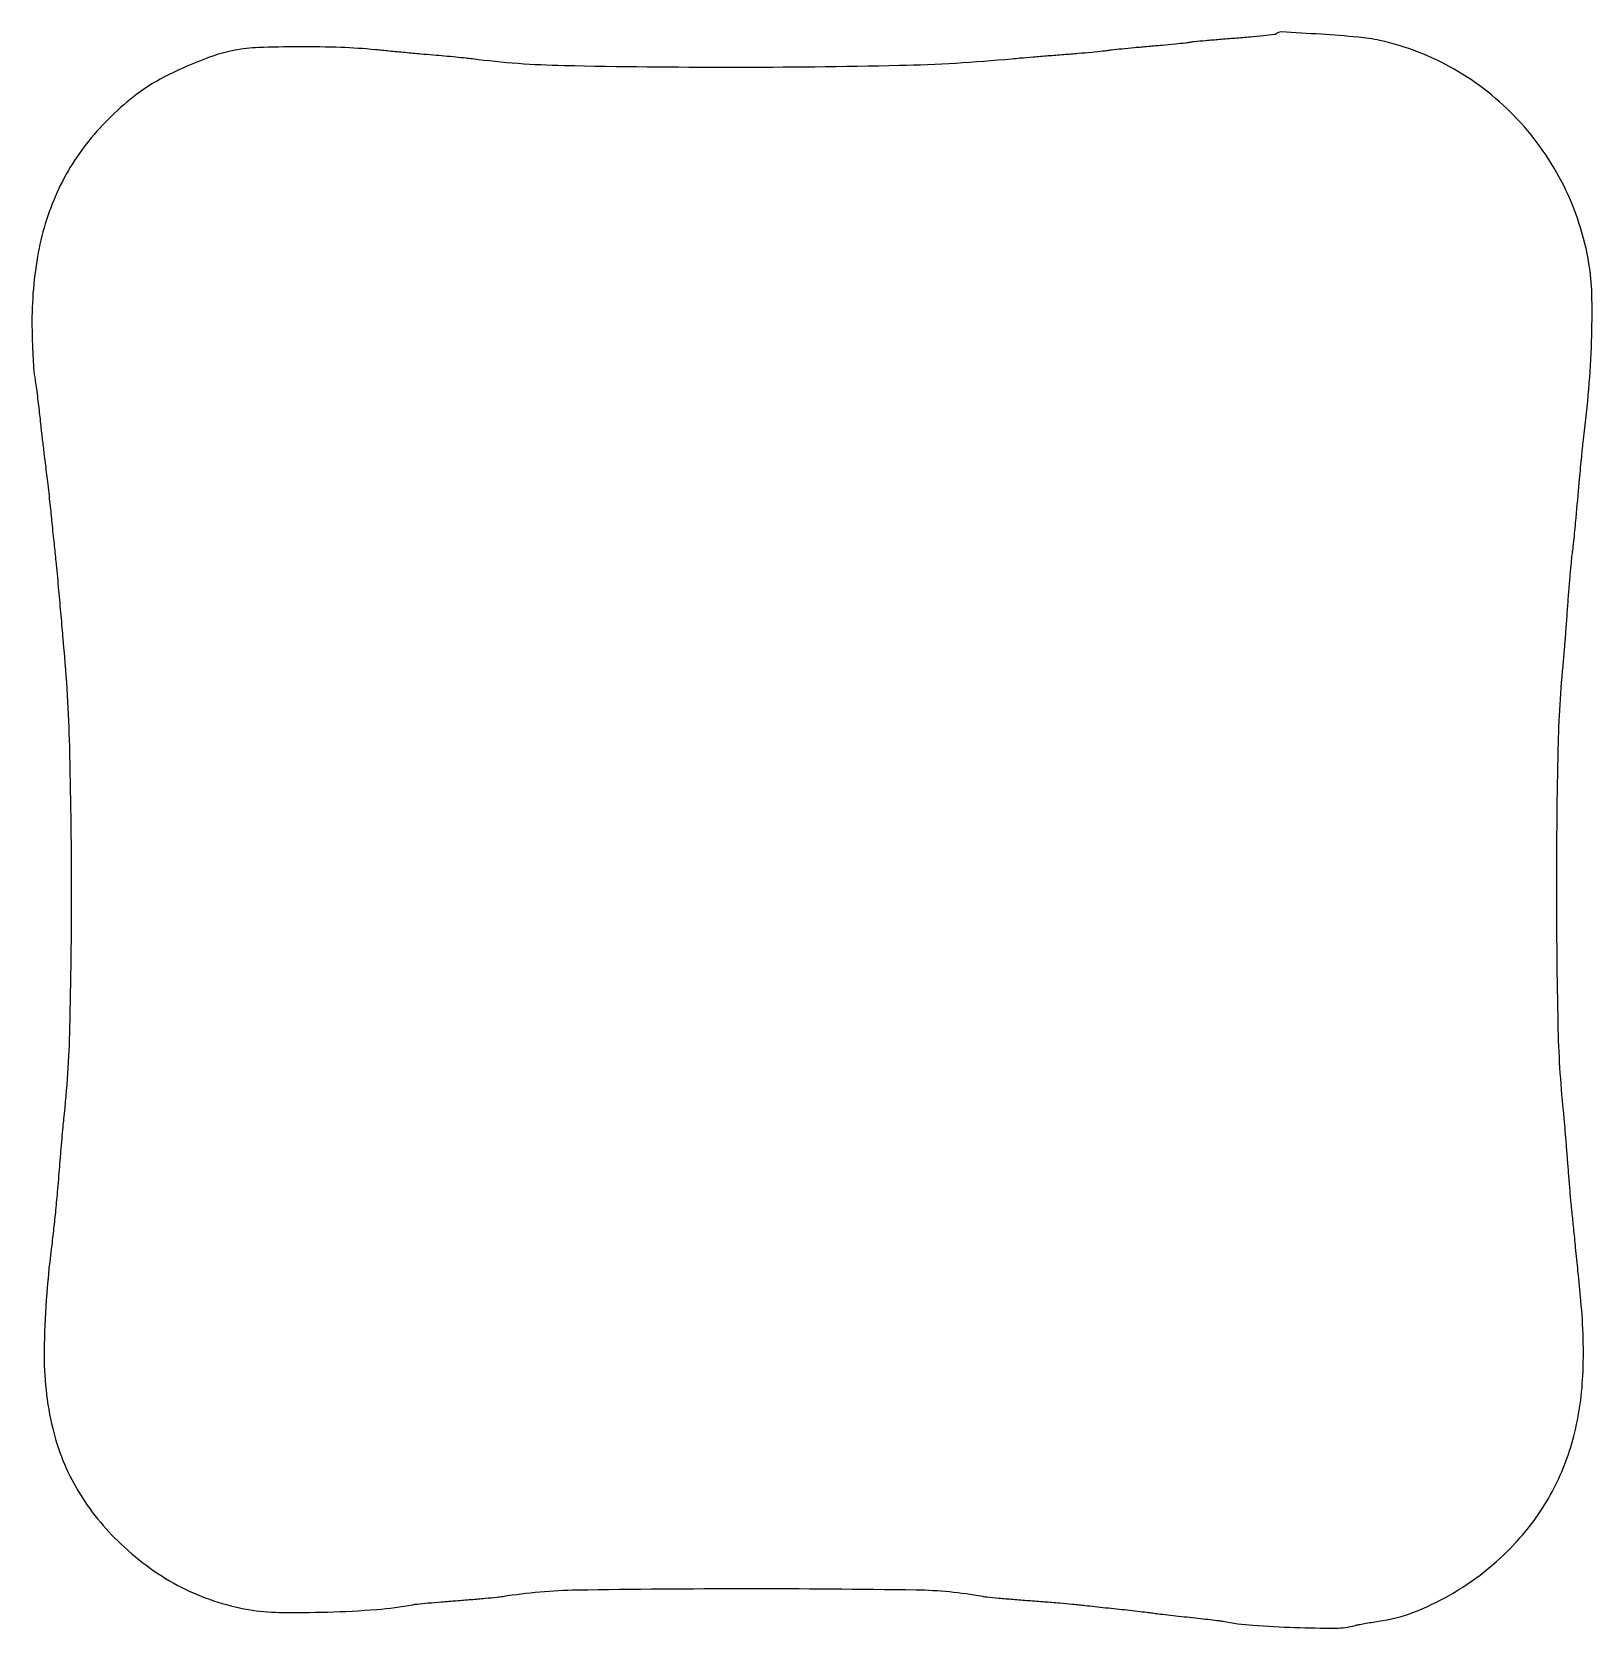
# Model space of a CAD drawing. Extents: x 1 to 378, y 1 to 387.
import ezdxf

# ---------------------------------------------------------------- set-up
doc = ezdxf.new("R2010")
doc.units = 0

msp = doc.modelspace()

# ---------------------------------------------------------------- linework, layer by layer
msp.add_lwpolyline([(301.882972, 386.57186, -0.161488), (301.5385, 386.411657, -0.001625), (298.821873, 386.106525, -0.005077), (295.669008, 385.795125, -0.003247), (292, 385.494322, 0.0016), (288.251945, 385.199459, 0.002134), (284.85, 384.906243, 0.001495), (281.999591, 384.63971, 0.021862), (281, 384.498905, -0.019447), (280.021916, 384.356309, -0.00158), (277.44375, 384.090542, -0.002124), (274.364882, 383.796198, -0.001632), (271, 383.5, 0.001632), (267.635118, 383.203802, 0.002124), (264.55625, 382.909458, 0.00158), (261.978084, 382.643691, 0.019447), (261, 382.501095, -0.021095), (260.010732, 382.360196, -0.00157), (257.296875, 382.098444, -0.002175), (254.056462, 381.810385, -0.00165), (250.5, 381.521633, 0.000585), (246.797656, 381.228974, 0.000594), (243.115625, 380.929185, 0.000577), (239.914123, 380.660973, 0.00245), (238, 380.48894, -0.01804), (210.787156, 378.896312, -0.00563), (169.885237, 378.441352, -0.005114), (129.553887, 378.859407, -0.026989), (107.5, 380.506774, 0.006113), (105.920355, 380.691316, 0.001758), (103.471875, 380.938357, 0.001769), (100.708585, 381.197485, 0.001882), (98, 381.43155, -0.001611), (94.97316, 381.691468, -0.000843), (91.20625, 382.033573, -0.000838), (87.344605, 382.397379, -0.001285), (84, 382.726812, 0.016826), (75.673791, 383.286355, 0.009123), (65.411847, 383.442425, 0.008333), (55.693416, 383.250904, 0.036707), (50, 382.623519, 0.038467), (44.685649, 381.209617, 0.019216), (38.207891, 378.657146, 0.019215), (31.895602, 375.590758, 0.035663), (27.079357, 372.558253, 0.06084), (15.300736, 361.480229, 0.067507), (7.012306, 348.251183, 0.064105), (2.256024, 332.702459, 0.047501), (0.927682, 314.758352, 0.003895), (1.028789, 311.251992, 0.004636), (1.180611, 307.945752, 0.004033), (1.35688, 305.161514, 0.029749), (1.530423, 303.842027, -0.011826), (1.730514, 302.652153, -0.002827), (2.004942, 300.665956, -0.002904), (2.294011, 298.380878, -0.00287), (2.557697, 296.083675, 0.000594), (3.042974, 291.679054, 0.00138), (3.419752, 288.378948, 0.001353), (3.819215, 285.042108, 0.000549), (4.380503, 280.5, -0.001978), (4.655182, 278.223807, -0.001163), (4.966528, 275.5, -0.001163), (5.265051, 272.776112, -0.001987), (5.499997, 270.5, 0.000628), (5.724284, 268.267775, 0.000407), (5.989158, 265.685349, 0.000409), (6.252049, 263.162781, 0.000774), (6.468656, 261.130975, -0.00236), (6.692801, 258.963276, -0.000908), (6.984428, 255.950627, -0.000899), (7.288988, 252.681257, -0.001107), (7.560799, 249.630975, 0.000198), (7.82148, 246.644148, 0.000181), (8.092429, 243.566599, 0.000181), (8.336414, 240.818085, 0.000591), (8.500633, 239, -0.016276), (9.960485, 214.164597, -0.006402), (10.418456, 179.889465, -0.006214), (10.01791, 146.148136, -0.020612), (8.564744, 124, 0.003633), (8.378668, 122.135511, 0.000982), (8.111064, 119.178125, 0.000994), (7.820527, 115.819529, 0.00103), (7.546901, 112.5, -0.001611), (7.033498, 106.358687, -0.002992), (6.571194, 101.381038, -0.003462), (6.101391, 96.94523, -0.003424), (5.568594, 92.5, 0.028294), (3.856347, 67.925496, 0.061559), (5.927915, 49.164309, 0.076454), (12.024597, 34.142563, 0.07026), (22.494874, 21.153676, 0.031583), (29.616822, 15.288664, 0.037866), (37.018002, 10.750229, 0.038815), (44.855391, 7.466299, 0.036358), (53.278544, 5.346807, 0.039814), (60.687008, 4.646575, 0.010993), (72.391155, 4.732401, 0.011494), (84.342372, 5.358075, 0.028283), (93.053037, 6.51321, -0.022309), (94.069422, 6.660363, -0.001772), (96.778039, 6.920172, -0.0024), (100.013079, 7.203259, -0.001837), (103.553037, 7.482826, 0.001967), (107.149012, 7.767762, 0.00231), (110.554887, 8.066973, 0.00203), (113.430332, 8.344758, 0.01428), (114.825301, 8.525609, -0.035365), (132.802262, 10.089675, -0.004), (173.700329, 10.420372, -0.003643), (214.837953, 10.124142, -0.042135), (230.879053, 8.535587, 0.02152), (231.943249, 8.385732, 0.001662), (234.814472, 8.116379, 0.002273), (238.24325, 7.821921, 0.001733), (242, 7.529592, -0.001177), (245.839442, 7.235119, -0.001335), (249.519854, 6.934235, -0.001213), (252.646071, 6.662614, -0.007401), (254.259077, 6.494424, 0.002002), (255.725404, 6.325505, 0.000547), (258.040946, 6.070712, 0.000553), (260.667356, 5.787558, 0.000576), (263.259077, 5.514062, -0.001437), (265.831774, 5.23809, -0.00144), (268.401104, 4.947512, -0.001406), (270.641531, 4.681206, -0.005743), (272, 4.5, 0.005942), (273.371006, 4.317679, 0.001387), (275.675, 4.045591, 0.00143), (278.328125, 3.747419, 0.001403), (281, 3.462459, -0.001805), (283.598699, 3.183192, -0.002194), (286.03125, 2.902085, -0.001847), (288.075696, 2.649071, -0.015279), (289, 2.50239, 0.028065), (296.305802, 1.533705, 0.01103), (306.450796, 0.988916, 0.00899), (316.318458, 0.85461, 0.065481), (321, 1.491177, -0.018866), (321.836496, 1.685443, -0.004179), (323.282962, 1.951803, -0.004338), (324.960677, 2.231288, -0.004168), (326.665401, 2.485547, 0.055913), (334.974228, 4.619804, 0.038736), (343.756675, 8.760547, 0.037053), (352.244002, 14.468851, 0.03848), (359.68136, 21.30184, 0.06044), (368.215077, 33.004356, 0.061048), (373.668138, 46.369379, 0.054897), (376.10371, 61.879005, 0.035869), (375.639224, 80, 0.000161), (374.935152, 87.186822, 0.000311), (374.366906, 92.931333, 0.000385), (373.896498, 97.620121, 0.000675), (373.498935, 101.5, -0.003567), (373.296308, 103.597013, -0.001045), (373.014699, 106.821875, -0.00105), (372.712987, 110.452361, -0.001126), (372.433698, 114, 0.000914), (372.158793, 117.510937, 0.000906), (371.87025, 121.03125, 0.000888), (371.606755, 124.110209, 0.003524), (371.428215, 126, -0.01998), (370.145185, 146.90717, -0.005363), (369.791973, 180.190933, -0.005416), (370.157137, 213.551969, -0.018997), (371.440556, 235, 0.004043), (371.614788, 236.937815, 0.000893), (371.88065, 240.2625, 0.000929), (372.173929, 244.106247, 0.000894), (372.456748, 248, -0.001894), (372.744659, 251.857077, -0.002084), (373.05324, 255.590625, -0.00194), (373.342601, 258.778794, -0.010577), (373.54237, 260.5, 0.006098), (373.736673, 262.052535, 0.001914), (373.990292, 264.38125, 0.001912), (374.253505, 266.982848, 0.002115), (374.487709, 269.5, -0.000411), (375.253737, 278.048911, -0.001301), (375.786067, 283.76931, -0.00185), (376.186623, 287.798282, -0.005807), (376.497074, 290.5, 0.012225), (377.674484, 302.051908, 0.012554), (378.272907, 313.545623, 0.013137), (378.279426, 323.740788, 0.034728), (377.587267, 331, 0.07388), (371.55281, 349.71059, 0.073545), (360.332806, 365.891106, 0.074147), (345.003475, 378.027028, 0.077109), (327, 384.962508, 0.030386), (321.718668, 385.777142, 0.007076), (312.769651, 386.477823, 0.002278), (303.186197, 387.048055, 0.205419)], format="xyb", close=True)

doc.saveas('drawing.dxf')
